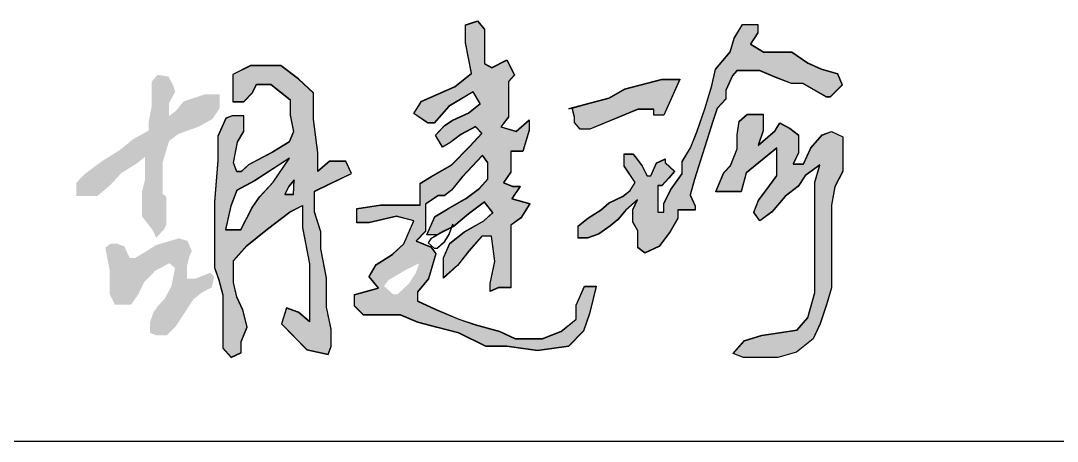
# Model space of a CAD drawing. Extents: x -46552 to 500351, y 55470 to 139570.
# Drawn here: x 400656 to 401658, y 81110 to 81517 of the extents above; entities that cross this region are included whole.
import ezdxf

# ---------------------------------------------------------------- set-up
doc = ezdxf.new("R2010")
doc.units = 0
doc.header["$LTSCALE"] = 1000
doc.header["$MEASUREMENT"] = 0
doc.layers.add('TK', color=126, linetype='Continuous')

# ---------------------------------------------------------------- blocks, each defined once
blk = doc.blocks.new('jztq')
h = blk.add_hatch(color=1)
h.paths.add_polyline_path([(263013, 258073.9), (263028.5, 258087.6), (263059.4, 258087.6), (263059.4, 258055.8), (263049.9, 258027.5), (263082.6, 258055.8), (263092, 258070.4), (263110.9, 258060.1), (263128.1, 258047.3), (263128.1, 258012.9), (263117.8, 257991.5), (263137.5, 257991.5), (263152.1, 258022.4), (263173.6, 258047.3), (263191.6, 258054.1), (263213.9, 258043.8), (263213.9, 258007.8), (263213.9, 257976.9), (263198.5, 257947.7), (263191.6, 257911.7), (263191.6, 257879.1), (263191.6, 257839.6), (263191.6, 257803.6), (263191.6, 257751.9), (263182.2, 257719.3), (263170.1, 257682.4), (263156.4, 257653.2), (263123.8, 257627.5), (263087.7, 257617.2), (263054.2, 257617.2), (263021.6, 257617.2), (263001.8, 257624.9), (263023.3, 257649.8), (263056.8, 257660.1), (263125.5, 257670.4), (263146.1, 257694.4), (263159.8, 257742.4), (263159.8, 257781), (263159.8, 257816.2), (263159.8, 257848), (263159.8, 257886.6), (263159.8, 257956.1), (263169.3, 257989.5), (263140.9, 257968.9), (263127.2, 257948.3), (263102.3, 257928.6), (263076.5, 257898.6), (263053.4, 257881.4), (263041.3, 257897.7), (263050.8, 257920.9), (263064.5, 257939.8), (263086, 257968.9), (263086, 257988.7), (263086, 258022.1), (263026.7, 257974.1), (263017.3, 257938), (262968.4, 257938), (262983.8, 257974.3), (262996.7, 257988), (263009.6, 258020.6), (263009.6, 258047.2)])
h.paths.add_polyline_path([(262812, 258005.3), (262825.8, 257987.3), (262835.2, 257968.4), (262842.1, 257968.4), (262853.2, 257993.3), (262870.4, 258001), (262870.4, 257994.2), (262888.4, 257977), (262877.3, 257964.2), (262863.5, 257949.6), (262855.8, 257949.6), (262855.8, 257925.6), (262855.8, 257911), (262855.8, 257898.1), (262867.8, 257898.1), (262867.8, 257914.4), (262880.7, 257941), (262903, 257972.7), (262903, 257995.9), (262919.4, 258022.5), (262931.4, 258053.4), (262946.8, 258098), (262960.6, 258142.6), (262967.4, 258174.3), (262995.8, 258207.8), (263003.5, 258234.4), (263019.8, 258261), (263049, 258261), (263049, 258245.6), (263035.3, 258223.2), (263060.6, 258207.7), (263083.4, 258207.7), (263115.1, 258207.7), (263146, 258186.4), (263171.8, 258175.2), (263203.6, 258165.8), (263212.2, 258144.3), (263189, 258121.2), (263182.1, 258121.2), (263136.6, 258146.9), (263114.3, 258146.9), (263083.4, 258158.9), (263053.3, 258171.8), (263025, 258171.8), (263008.7, 258171.8), (263000.1, 258162.3), (262987.2, 258134), (262987.2, 258116.9), (262970.9, 258098.8), (262962.3, 258074), (262927.1, 257961.6), (262918.5, 257931.6), (262927.9, 257910.1), (262927.9, 257902.4), (262904.8, 257902.4), (262894.5, 257902.4), (262894.5, 257886.1), (262879.9, 257860.4), (262858.4, 257832), (262830.9, 257819.2), (262817.2, 257829.5), (262817.2, 257862.1), (262807.7, 257879.2), (262807.7, 257903.2), (262816.3, 257922.1), (262794, 257902.4), (262778.5, 257883.5), (262763.9, 257871.5), (262741.6, 257856.1), (262720.1, 257848.3), (262702.1, 257848.3), (262702.1, 257861.2), (262702.1, 257871.5), (262721, 257886.9), (262745.9, 257902.4), (262761.4, 257916.1), (262788, 257929), (262802.6, 257940.1), (262812, 257955.6), (262790.6, 257987.3), (262790.6, 258010.5), (262807.7, 258010.5)])
h.paths.add_polyline_path([(262370.8, 257788.1), (262334.1, 257766.3), (262326.3, 257755), (262343.8, 257739.3), (262352.5, 257739.3), (262374.3, 257759.3), (262387.4, 257779.4), (262397.9, 257809), (262394.5, 257799.5)], flags=16)
h.paths.add_polyline_path([(262398.7, 258112.6), (262463.3, 258140.6), (262495.6, 258166.7), (262484.2, 258226), (262484.2, 258260), (262507, 258268.1), (262520.9, 258251.5), (262520.9, 258210.5), (262520.9, 258185.2), (262534.9, 258177.4), (262563.7, 258192.2), (262578.6, 258163.4), (262567.2, 258150.3), (262567.2, 258105), (262567.2, 258082.3), (262552.4, 258063.1), (262582.1, 258054.4), (262607.4, 258076.2), (262607.4, 258056.2), (262595.1, 258016), (262571.6, 258016), (262571.6, 257998.6), (262571.6, 257975.9), (262557.6, 257955), (262575.1, 257948), (262589.9, 257948), (262573.3, 257924.5), (262608.2, 257914.9), (262590.8, 257887), (262571.6, 257873), (262571.6, 257850), (262571.6, 257786.4), (262571.6, 257752.3), (262548, 257752.3), (262531.4, 257745.4), (262531.4, 257760.2), (262541, 257802.9), (262534, 257851.8), (262515.7, 257851.8), (262490.4, 257823), (262468.6, 257795.1), (262441.5, 257770.7), (262441.5, 257809.9), (262453.7, 257837.8), (262481.7, 257859.6), (262519.2, 257881.4), (262536.7, 257897.1), (262520.9, 257918), (262489.5, 257894.5), (262461.6, 257870.9), (262429.3, 257854.4), (262409.2, 257854.4), (262424.9, 257889.3), (262450.2, 257905), (262485.2, 257925), (262511.3, 257944.2), (262527.1, 257962.5), (262527.1, 257993.9), (262516.6, 258007.9), (262477.3, 257966), (262457.2, 257940.7), (262443.3, 257930.3), (262431, 257930.3), (262406.6, 257913.7), (262406.6, 257891.9), (262406.6, 257861.4), (262388.3, 257842.2), (262417.1, 257830.8), (262426.7, 257817.8), (262412.7, 257769.8), (262390.9, 257743.6), (262390.9, 257726.2), (262425.8, 257710.5), (262471.2, 257691.3), (262502.6, 257680.8), (262549.8, 257667.7), (262580.3, 257653.8), (262632.7, 257653.8), (262669.3, 257667.7), (262698.1, 257691.3), (262698.1, 257718.3), (262713.9, 257755), (262736.6, 257755), (262723.5, 257701.8), (262712.1, 257668.6), (262683.3, 257639), (262623.1, 257630.2), (262563.7, 257639), (262523.6, 257639), (262471.2, 257664.3), (262428.4, 257675.6), (262391.8, 257685.2), (262358.6, 257699.1), (262333.3, 257699.1), (262307.1, 257699.1), (262287, 257699.1), (262269.6, 257716.6), (262269.6, 257738.4), (262315.8, 257751.5), (262297.5, 257773.3), (262311.5, 257796.8), (262342.9, 257816.9), (262364.7, 257836.9), (262383.9, 257881.4), (262350.7, 257890.1), (262297.5, 257877.9), (262273.9, 257877.9), (262273.9, 257905), (262319.3, 257911.9), (262370.8, 257911.9), (262396.1, 257911.9), (262396.1, 257953.8), (262417.9, 257966.9), (262457.2, 257989.6), (262492.1, 258025.3), (262515.7, 258050.6), (262503.5, 258063.7), (262475.6, 258048.9), (262453.7, 258032.3), (262439.8, 258024.4), (262425.8, 258047.1), (262444.1, 258066.3), (262459, 258075.9), (262489.5, 258089.9), (262512.2, 258108.2), (262499.1, 258130.8), (262452, 258102.9), (262423.2, 258070.7), (262411, 258070.7), (262383.9, 258089)])
h = blk.add_hatch(color=1)
h.paths.add_polyline_path([(263013, 258073.3), (263028.5, 258087), (263059.4, 258087), (263059.4, 258055.3), (263049.9, 258027), (263082.6, 258055.3), (263092, 258069.9), (263110.9, 258059.6), (263128.1, 258046.7), (263128.1, 258012.4), (263117.8, 257991), (263137.5, 257991), (263152.1, 258021.8), (263173.6, 258046.7), (263191.6, 258053.6), (263213.9, 258043.3), (263213.9, 258007.3), (263213.9, 257976.4), (263198.5, 257947.2), (263191.6, 257911.2), (263191.6, 257878.6), (263191.6, 257839.1), (263191.6, 257803.1), (263191.6, 257751.3), (263182.2, 257718.7), (263170.1, 257681.8), (263156.4, 257652.7), (263123.8, 257626.9), (263087.7, 257616.6), (263054.2, 257616.6), (263021.6, 257616.6), (263001.8, 257624.4), (263023.3, 257649.2), (263056.8, 257659.5), (263125.5, 257669.8), (263146.1, 257693.9), (263159.8, 257741.9), (263159.8, 257780.5), (263159.8, 257815.7), (263159.8, 257847.4), (263159.8, 257886), (263159.8, 257955.5), (263169.3, 257989), (263140.9, 257968.4), (263127.2, 257947.8), (263102.3, 257928.1), (263076.5, 257898), (263053.4, 257880.9), (263041.3, 257897.2), (263050.8, 257920.3), (263064.5, 257939.2), (263086, 257968.4), (263086, 257988.1), (263086, 258021.6), (263026.7, 257973.5), (263017.3, 257937.5), (262968.4, 257937.5), (262983.8, 257973.7), (262996.7, 257987.5), (263009.6, 258020.1), (263009.6, 258046.7)])
h.paths.add_polyline_path([(262812, 258004.8), (262825.8, 257986.8), (262835.2, 257967.9), (262842.1, 257967.9), (262853.2, 257992.8), (262870.4, 258000.5), (262870.4, 257993.6), (262888.4, 257976.5), (262877.3, 257963.6), (262863.5, 257949), (262855.8, 257949), (262855.8, 257925), (262855.8, 257910.4), (262855.8, 257897.6), (262867.8, 257897.6), (262867.8, 257913.9), (262880.7, 257940.5), (262903, 257972.2), (262903, 257995.4), (262919.4, 258022), (262931.4, 258052.8), (262946.8, 258097.5), (262960.6, 258142.1), (262967.4, 258173.8), (262995.8, 258207.3), (263003.5, 258233.9), (263019.8, 258260.5), (263049, 258260.5), (263049, 258245), (263035.3, 258222.7), (263060.6, 258207.1), (263083.4, 258207.1), (263115.1, 258207.1), (263146, 258185.8), (263171.8, 258174.7), (263203.6, 258165.2), (263212.2, 258143.8), (263189, 258120.6), (263182.1, 258120.6), (263136.6, 258146.4), (263114.3, 258146.4), (263083.4, 258158.4), (263053.3, 258171.2), (263025, 258171.2), (263008.7, 258171.2), (263000.1, 258161.8), (262987.2, 258133.5), (262987.2, 258116.3), (262970.9, 258098.3), (262962.3, 258073.4), (262927.1, 257961), (262918.5, 257931), (262927.9, 257909.6), (262927.9, 257901.8), (262904.8, 257901.8), (262894.5, 257901.8), (262894.5, 257885.5), (262879.9, 257859.8), (262858.4, 257831.5), (262830.9, 257818.6), (262817.2, 257828.9), (262817.2, 257861.5), (262807.7, 257878.7), (262807.7, 257902.7), (262816.3, 257921.6), (262794, 257901.8), (262778.5, 257883), (262763.9, 257871), (262741.6, 257855.5), (262720.1, 257847.8), (262702.1, 257847.8), (262702.1, 257860.7), (262702.1, 257871), (262721, 257886.4), (262745.9, 257901.8), (262761.4, 257915.6), (262788, 257928.4), (262802.6, 257939.6), (262812, 257955), (262790.6, 257986.8), (262790.6, 258009.9), (262807.7, 258009.9)])
h.paths.add_polyline_path([(262370.8, 257787.6), (262334.1, 257765.8), (262326.3, 257754.4), (262343.8, 257738.7), (262352.5, 257738.7), (262374.3, 257758.8), (262387.4, 257778.8), (262397.9, 257808.5), (262394.5, 257799)], flags=16)
h.paths.add_polyline_path([(262398.7, 258112.1), (262463.3, 258140), (262495.6, 258166.2), (262484.2, 258225.5), (262484.2, 258259.5), (262507, 258267.5), (262520.9, 258251), (262520.9, 258210), (262520.9, 258184.7), (262534.9, 258176.8), (262563.7, 258191.7), (262578.6, 258162.9), (262567.2, 258149.8), (262567.2, 258104.5), (262567.2, 258081.8), (262552.4, 258062.6), (262582.1, 258053.9), (262607.4, 258075.7), (262607.4, 258055.6), (262595.1, 258015.5), (262571.6, 258015.5), (262571.6, 257998.1), (262571.6, 257975.4), (262557.6, 257954.4), (262575.1, 257947.5), (262589.9, 257947.5), (262573.3, 257923.9), (262608.2, 257914.3), (262590.8, 257886.4), (262571.6, 257872.5), (262571.6, 257849.5), (262571.6, 257785.8), (262571.6, 257751.8), (262548, 257751.8), (262531.4, 257744.8), (262531.4, 257759.7), (262541, 257802.4), (262534, 257851.2), (262515.7, 257851.2), (262490.4, 257822.4), (262468.6, 257794.5), (262441.5, 257770.1), (262441.5, 257809.4), (262453.7, 257837.3), (262481.7, 257859.1), (262519.2, 257880.9), (262536.7, 257896.6), (262520.9, 257917.5), (262489.5, 257894), (262461.6, 257870.4), (262429.3, 257853.8), (262409.2, 257853.8), (262424.9, 257888.7), (262450.2, 257904.4), (262485.2, 257924.5), (262511.3, 257943.7), (262527.1, 257962), (262527.1, 257993.4), (262516.6, 258007.3), (262477.3, 257965.5), (262457.2, 257940.2), (262443.3, 257929.7), (262431, 257929.7), (262406.6, 257913.1), (262406.6, 257891.3), (262406.6, 257860.8), (262388.3, 257841.6), (262417.1, 257830.3), (262426.7, 257817.2), (262412.7, 257769.2), (262390.9, 257743.1), (262390.9, 257725.6), (262425.8, 257709.9), (262471.2, 257690.8), (262502.6, 257680.3), (262549.8, 257667.2), (262580.3, 257653.3), (262632.7, 257653.3), (262669.3, 257667.2), (262698.1, 257690.8), (262698.1, 257717.8), (262713.9, 257754.4), (262736.6, 257754.4), (262723.5, 257701.2), (262712.1, 257668.1), (262683.3, 257638.4), (262623.1, 257629.7), (262563.7, 257638.4), (262523.6, 257638.4), (262471.2, 257663.7), (262428.4, 257675.1), (262391.8, 257684.6), (262358.6, 257698.6), (262333.3, 257698.6), (262307.1, 257698.6), (262287, 257698.6), (262269.6, 257716), (262269.6, 257737.8), (262315.8, 257750.9), (262297.5, 257772.7), (262311.5, 257796.3), (262342.9, 257816.3), (262364.7, 257836.4), (262383.9, 257880.9), (262350.7, 257889.6), (262297.5, 257877.4), (262273.9, 257877.4), (262273.9, 257904.4), (262319.3, 257911.4), (262370.8, 257911.4), (262396.1, 257911.4), (262396.1, 257953.3), (262417.9, 257966.3), (262457.2, 257989), (262492.1, 258024.8), (262515.7, 258050.1), (262503.5, 258063.1), (262475.6, 258048.3), (262453.7, 258031.8), (262439.8, 258023.9), (262425.8, 258046.6), (262444.1, 258065.8), (262459, 258075.4), (262489.5, 258089.3), (262512.2, 258107.6), (262499.1, 258130.3), (262452, 258102.4), (262423.2, 258070.1), (262411, 258070.1), (262383.9, 258088.4)])
h = blk.add_hatch(color=1)
h.paths.add_polyline_path([(262152.9, 257960.6), (262142.6, 257948.4), (262134.7, 257932.6), (262151.4, 257932.6)], flags=16)
h.paths.add_polyline_path([(262143.5, 258002.6), (262076.4, 257959.2), (262041.8, 257940.5), (262030, 257909.9), (262020.1, 257864.5), (262049.7, 257864.5), (262071.4, 257906.9), (262085.3, 257927.6), (262111.9, 257956.2)], flags=16)
h.paths.add_polyline_path([(262020.4, 258079.9), (262004.8, 258044.6), (262004.8, 257998.4), (261998.5, 257917.7), (261998.5, 257840.1), (261998.5, 257791.2), (262007.1, 257766.9), (262015, 257738), (262015, 257683.9), (262015, 257635.3), (262030.6, 257617.3), (262050.3, 257626.7), (262050.3, 257647.9), (262062, 257676.1), (262053.4, 257709), (262041.6, 257734), (262035.4, 257762.2), (262035.4, 257804.6), (262061.2, 257833.5), (262101.2, 257865.7), (262144.4, 257898.6), (262168.7, 257911.1), (262168.7, 257868), (262182, 257798.3), (262182, 257730.1), (262182, 257686.2), (262160.8, 257704.3), (262138.1, 257712.9), (262127.9, 257682.3), (262177.3, 257632.2), (262218.1, 257623.6), (262224.3, 257638.5), (262224.3, 257671.4), (262214.9, 257714.5), (262214.9, 257770.9), (262204, 257827.3), (262204, 257860.2), (262192.2, 257898.6), (262192.2, 257938.5), (262221.2, 257952.6), (262263.6, 257973), (262252.6, 257996.5), (262221.2, 257996.5), (262198.5, 257976.9), (262198.5, 258013.2), (262189.9, 258077.5), (262189.9, 258128.4), (262160.9, 258155.8), (262127.1, 258181.7), (262068.3, 258181.7), (262033.8, 258164.4), (262033.8, 258111.9), (262055, 258111.9), (262072.2, 258129.2), (262080.1, 258145.6), (262107.5, 258145.6), (262145.2, 258115.8), (262145.2, 258086.1), (262151.4, 258053.9), (262142.8, 258033.6), (262111.5, 258014.8), (262064.4, 257989.7), (262050.3, 257976.4), (262041.7, 257976.4), (262035.4, 257993.6), (262043.2, 258033.6), (262055, 258054.7), (262055, 258084.5), (262033, 258084.5)])
h.paths.add_polyline_path([(261787.6, 257829.7), (261795.9, 257785.3), (261795.9, 257740.4), (261805.9, 257719.4), (261837, 257719.4), (261851.4, 257739.9), (261862.5, 257763.2), (261884.1, 257785.3), (261911.3, 257799.7), (261922.4, 257790.3), (261915.2, 257754.8), (261902.4, 257730.5), (261889.7, 257717.2), (261880.2, 257703.9), (261874.1, 257685), (261874.1, 257671.2), (261874.1, 257664.5), (261887.4, 257660.1), (261906.3, 257660.1), (261923.5, 257677.3), (261957.3, 257729.3), (261972.9, 257742.1), (261993.4, 257753.2), (261997.8, 257773.1), (261990.6, 257780.9), (261961.8, 257769.3), (261945.7, 257769.3), (261945.7, 257776.5), (261945.7, 257795.3), (261950.1, 257813), (261954.6, 257823), (261946.2, 257842.4), (261929.6, 257847.4), (261885.2, 257834.1), (261866.9, 257822.5), (261844.7, 257809.2), (261834.7, 257809.2), (261824.2, 257831.9), (261809.8, 257836.9), (261797.6, 257836.9)])
h.paths.add_polyline_path([(261888.1, 258163.4), (261876.8, 258149.6), (261876.8, 258123.9), (261876.8, 258101.3), (261871.1, 258071.2), (261871.1, 258055.5), (261842.2, 258039.8), (261814.6, 258017.3), (261782, 257997.2), (261748.1, 257972.1), (261731.1, 257954.5), (261731.1, 257929.5), (261746.8, 257929.5), (261771.9, 257929.5), (261797.7, 257951.4), (261818.4, 257974), (261848.5, 257992.8), (261864.2, 258005.3), (261864.2, 257960.8), (261858.6, 257938.2), (261858.6, 257889.9), (261878.7, 257864.2), (261886.2, 257849.2), (261900.6, 257864.9), (261905.6, 257874.9), (261905.6, 257886.8), (261905.6, 257908.1), (261905.6, 257928.2), (261898.1, 257933.2), (261898.1, 257971.5), (261898.1, 257994.1), (261910.7, 258036.1), (261928.9, 258049.9), (261967.8, 258063.7), (261994.8, 258078.7), (262008.6, 258099.4), (262008.6, 258125.8), (261979.7, 258125.8), (261938.9, 258112), (261923.2, 258093.1), (261910.7, 258083.7), (261910.7, 258109.4), (261922.6, 258131.4), (261917.6, 258145.2), (261909.4, 258160.2)])
h = blk.add_hatch(color=1)
h.paths.add_polyline_path([(262152.9, 257960), (262142.6, 257947.8), (262134.7, 257932), (262151.4, 257932)], flags=16)
h.paths.add_polyline_path([(262143.5, 258002.1), (262076.4, 257958.7), (262041.8, 257939.9), (262030, 257909.3), (262020.1, 257863.9), (262049.7, 257863.9), (262071.4, 257906.4), (262085.3, 257927.1), (262111.9, 257955.7)], flags=16)
h.paths.add_polyline_path([(262020.4, 258079.3), (262004.8, 258044.1), (262004.8, 257997.9), (261998.5, 257917.2), (261998.5, 257839.6), (261998.5, 257790.7), (262007.1, 257766.4), (262015, 257737.4), (262015, 257683.4), (262015, 257634.8), (262030.6, 257616.8), (262050.3, 257626.2), (262050.3, 257647.3), (262062, 257675.5), (262053.4, 257708.4), (262041.6, 257733.5), (262035.4, 257761.7), (262035.4, 257804), (262061.2, 257833), (262101.2, 257865.1), (262144.4, 257898), (262168.7, 257910.6), (262168.7, 257867.5), (262182, 257797.7), (262182, 257729.6), (262182, 257685.7), (262160.8, 257703.7), (262138.1, 257712.3), (262127.9, 257681.8), (262177.3, 257631.6), (262218.1, 257623), (262224.3, 257637.9), (262224.3, 257670.8), (262214.9, 257713.9), (262214.9, 257770.3), (262204, 257826.7), (262204, 257859.6), (262192.2, 257898), (262192.2, 257938), (262221.2, 257952.1), (262263.6, 257972.5), (262252.6, 257996), (262221.2, 257996), (262198.5, 257976.4), (262198.5, 258012.7), (262189.9, 258076.9), (262189.9, 258127.8), (262160.9, 258155.3), (262127.1, 258181.1), (262068.3, 258181.1), (262033.8, 258163.9), (262033.8, 258111.4), (262055, 258111.4), (262072.2, 258128.6), (262080.1, 258145.1), (262107.5, 258145.1), (262145.2, 258115.3), (262145.2, 258085.5), (262151.4, 258053.4), (262142.8, 258033), (262111.5, 258014.2), (262064.4, 257989.2), (262050.3, 257975.8), (262041.7, 257975.8), (262035.4, 257993.1), (262043.2, 258033), (262055, 258054.2), (262055, 258084), (262033, 258084)])
h.paths.add_polyline_path([(261787.6, 257829.1), (261795.9, 257784.8), (261795.9, 257739.9), (261805.9, 257718.8), (261837, 257718.8), (261851.4, 257739.3), (261862.5, 257762.6), (261884.1, 257784.8), (261911.3, 257799.2), (261922.4, 257789.8), (261915.2, 257754.3), (261902.4, 257729.9), (261889.7, 257716.6), (261880.2, 257703.3), (261874.1, 257684.5), (261874.1, 257670.6), (261874.1, 257664), (261887.4, 257659.5), (261906.3, 257659.5), (261923.5, 257676.7), (261957.3, 257728.8), (261972.9, 257741.6), (261993.4, 257752.6), (261997.8, 257772.6), (261990.6, 257780.4), (261961.8, 257768.7), (261945.7, 257768.7), (261945.7, 257775.9), (261945.7, 257794.8), (261950.1, 257812.5), (261954.6, 257822.5), (261946.2, 257841.9), (261929.6, 257846.9), (261885.2, 257833.6), (261866.9, 257821.9), (261844.7, 257808.6), (261834.7, 257808.6), (261824.2, 257831.3), (261809.8, 257836.3), (261797.6, 257836.3)])
h.paths.add_polyline_path([(261888.1, 258162.8), (261876.8, 258149), (261876.8, 258123.3), (261876.8, 258100.8), (261871.1, 258070.7), (261871.1, 258055), (261842.2, 258039.3), (261814.6, 258016.7), (261782, 257996.7), (261748.1, 257971.6), (261731.1, 257954), (261731.1, 257928.9), (261746.8, 257928.9), (261771.9, 257928.9), (261797.7, 257950.9), (261818.4, 257973.4), (261848.5, 257992.3), (261864.2, 258004.8), (261864.2, 257960.3), (261858.6, 257937.7), (261858.6, 257889.4), (261878.7, 257863.7), (261886.2, 257848.6), (261900.6, 257864.3), (261905.6, 257874.4), (261905.6, 257886.3), (261905.6, 257907.6), (261905.6, 257927.7), (261898.1, 257932.7), (261898.1, 257970.9), (261898.1, 257993.5), (261910.7, 258035.5), (261928.9, 258049.3), (261967.8, 258063.1), (261994.8, 258078.2), (262008.6, 258098.9), (262008.6, 258125.2), (261979.7, 258125.2), (261938.9, 258111.4), (261923.2, 258092.6), (261910.7, 258083.2), (261910.7, 258108.9), (261922.6, 258130.9), (261917.6, 258144.7), (261909.4, 258159.7)])
for points in [[(262898.5, 258154.8), (262863.9, 258154.8), (262792.3, 258136.4), (262761.5, 258119.1), (262690.1, 258099.8), (262694.8, 258082.1), (262694.8, 258071), (262706, 258058.7), (262724.5, 258058.7), (262817, 258096.9), (262847.9, 258096.9), (262847.9, 258085.8), (262867.6, 258085.8)], [(262898.5, 258154.3), (262863.9, 258154.3), (262792.3, 258135.8), (262761.5, 258118.6), (262690.1, 258099.3), (262694.8, 258081.6), (262694.8, 258070.5), (262706, 258058.1), (262724.5, 258058.1), (262817, 258096.4), (262847.9, 258096.4), (262847.9, 258085.3), (262867.6, 258085.3)]]:
    blk.add_hatch(color=1).paths.add_polyline_path(points)
at = {"color": 1}
for points in [[(262398.7, 258112.6), (262463.3, 258140.6), (262495.6, 258166.7), (262484.2, 258226), (262484.2, 258260), (262507, 258268.1), (262520.9, 258251.5), (262520.9, 258210.5), (262520.9, 258185.2), (262534.9, 258177.4), (262563.7, 258192.2), (262578.6, 258163.4), (262567.2, 258150.3), (262567.2, 258105), (262567.2, 258082.3), (262552.4, 258063.1), (262582.1, 258054.4), (262607.4, 258076.2), (262607.4, 258056.2), (262595.1, 258016), (262571.6, 258016), (262571.6, 257998.6), (262571.6, 257975.9), (262557.6, 257955), (262575.1, 257948), (262589.9, 257948), (262573.3, 257924.5), (262608.2, 257914.9), (262590.8, 257887), (262571.6, 257873), (262571.6, 257850), (262571.6, 257786.4), (262571.6, 257752.3), (262548, 257752.3), (262531.4, 257745.4), (262531.4, 257760.2), (262541, 257802.9), (262534, 257851.8), (262515.7, 257851.8), (262490.4, 257823), (262468.6, 257795.1), (262441.5, 257770.7), (262441.5, 257809.9), (262453.7, 257837.8), (262481.7, 257859.6), (262519.2, 257881.4), (262536.7, 257897.1), (262520.9, 257918), (262489.5, 257894.5), (262461.6, 257870.9), (262429.3, 257854.4), (262409.2, 257854.4), (262424.9, 257889.3), (262450.2, 257905), (262485.2, 257925), (262511.3, 257944.2), (262527.1, 257962.5), (262527.1, 257993.9), (262516.6, 258007.9), (262477.3, 257966), (262457.2, 257940.7), (262443.3, 257930.3), (262431, 257930.3), (262406.6, 257913.7), (262406.6, 257891.9), (262406.6, 257861.4), (262388.3, 257842.2), (262417.1, 257830.8), (262426.7, 257817.8), (262412.7, 257769.8), (262390.9, 257743.6), (262390.9, 257726.2), (262425.8, 257710.5), (262471.2, 257691.3), (262502.6, 257680.8), (262549.8, 257667.7), (262580.3, 257653.8), (262632.7, 257653.8), (262669.3, 257667.7), (262698.1, 257691.3), (262698.1, 257718.3), (262713.9, 257755), (262736.6, 257755), (262723.5, 257701.8), (262712.1, 257668.6), (262683.3, 257639), (262623.1, 257630.2), (262563.7, 257639), (262523.6, 257639), (262471.2, 257664.3), (262428.4, 257675.6), (262391.8, 257685.2), (262358.6, 257699.1), (262333.3, 257699.1), (262307.1, 257699.1), (262287, 257699.1), (262269.6, 257716.6), (262269.6, 257738.4), (262315.8, 257751.5), (262297.5, 257773.3), (262311.5, 257796.8), (262342.9, 257816.9), (262364.7, 257836.9), (262383.9, 257881.4), (262350.7, 257890.1), (262297.5, 257877.9), (262273.9, 257877.9), (262273.9, 257905), (262319.3, 257911.9), (262370.8, 257911.9), (262396.1, 257911.9), (262396.1, 257953.8), (262417.9, 257966.9), (262457.2, 257989.6), (262492.1, 258025.3), (262515.7, 258050.6), (262503.5, 258063.7), (262475.6, 258048.9), (262453.7, 258032.3), (262439.8, 258024.4), (262425.8, 258047.1), (262444.1, 258066.3), (262459, 258075.9), (262489.5, 258089.9), (262512.2, 258108.2), (262499.1, 258130.8), (262452, 258102.9), (262423.2, 258070.7), (262411, 258070.7), (262383.9, 258089), (262398.7, 258112.6)], [(262398.7, 258112.1), (262463.3, 258140), (262495.6, 258166.2), (262484.2, 258225.5), (262484.2, 258259.5), (262507, 258267.5), (262520.9, 258251), (262520.9, 258210), (262520.9, 258184.7), (262534.9, 258176.8), (262563.7, 258191.7), (262578.6, 258162.9), (262567.2, 258149.8), (262567.2, 258104.5), (262567.2, 258081.8), (262552.4, 258062.6), (262582.1, 258053.9), (262607.4, 258075.7), (262607.4, 258055.6), (262595.1, 258015.5), (262571.6, 258015.5), (262571.6, 257998.1), (262571.6, 257975.4), (262557.6, 257954.4), (262575.1, 257947.5), (262589.9, 257947.5), (262573.3, 257923.9), (262608.2, 257914.3), (262590.8, 257886.4), (262571.6, 257872.5), (262571.6, 257849.5), (262571.6, 257785.8), (262571.6, 257751.8), (262548, 257751.8), (262531.4, 257744.8), (262531.4, 257759.7), (262541, 257802.4), (262534, 257851.2), (262515.7, 257851.2), (262490.4, 257822.4), (262468.6, 257794.5), (262441.5, 257770.1), (262441.5, 257809.4), (262453.7, 257837.3), (262481.7, 257859.1), (262519.2, 257880.9), (262536.7, 257896.6), (262520.9, 257917.5), (262489.5, 257894), (262461.6, 257870.4), (262429.3, 257853.8), (262409.2, 257853.8), (262424.9, 257888.7), (262450.2, 257904.4), (262485.2, 257924.5), (262511.3, 257943.7), (262527.1, 257962), (262527.1, 257993.4), (262516.6, 258007.3), (262477.3, 257965.5), (262457.2, 257940.2), (262443.3, 257929.7), (262431, 257929.7), (262406.6, 257913.1), (262406.6, 257891.3), (262406.6, 257860.8), (262388.3, 257841.6), (262417.1, 257830.3), (262426.7, 257817.2), (262412.7, 257769.2), (262390.9, 257743.1), (262390.9, 257725.6), (262425.8, 257709.9), (262471.2, 257690.8), (262502.6, 257680.3), (262549.8, 257667.2), (262580.3, 257653.3), (262632.7, 257653.3), (262669.3, 257667.2), (262698.1, 257690.8), (262698.1, 257717.8), (262713.9, 257754.4), (262736.6, 257754.4), (262723.5, 257701.2), (262712.1, 257668.1), (262683.3, 257638.4), (262623.1, 257629.7), (262563.7, 257638.4), (262523.6, 257638.4), (262471.2, 257663.7), (262428.4, 257675.1), (262391.8, 257684.6), (262358.6, 257698.6), (262333.3, 257698.6), (262307.1, 257698.6), (262287, 257698.6), (262269.6, 257716), (262269.6, 257737.8), (262315.8, 257750.9), (262297.5, 257772.7), (262311.5, 257796.3), (262342.9, 257816.3), (262364.7, 257836.4), (262383.9, 257880.9), (262350.7, 257889.6), (262297.5, 257877.4), (262273.9, 257877.4), (262273.9, 257904.4), (262319.3, 257911.4), (262370.8, 257911.4), (262396.1, 257911.4), (262396.1, 257953.3), (262417.9, 257966.3), (262457.2, 257989), (262492.1, 258024.8), (262515.7, 258050.1), (262503.5, 258063.1), (262475.6, 258048.3), (262453.7, 258031.8), (262439.8, 258023.9), (262425.8, 258046.6), (262444.1, 258065.8), (262459, 258075.4), (262489.5, 258089.3), (262512.2, 258107.6), (262499.1, 258130.3), (262452, 258102.4), (262423.2, 258070.1), (262411, 258070.1), (262383.9, 258088.4), (262398.7, 258112.1)], [(262812, 258005.3), (262825.8, 257987.3), (262835.2, 257968.4), (262842.1, 257968.4), (262853.2, 257993.3), (262853.2, 257993.3), (262870.4, 258001), (262870.4, 257994.2), (262888.4, 257977), (262877.3, 257964.2), (262863.5, 257949.6), (262855.8, 257949.6), (262855.8, 257925.6), (262855.8, 257911), (262855.8, 257898.1), (262867.8, 257898.1), (262867.8, 257914.4), (262880.7, 257941), (262903, 257972.7), (262903, 257995.9), (262919.4, 258022.5), (262931.4, 258053.4), (262946.8, 258098), (262960.6, 258142.6), (262967.4, 258174.3), (262995.8, 258207.8), (263003.5, 258234.4), (263019.8, 258261), (263049, 258261), (263049, 258245.6), (263035.3, 258223.2), (263060.6, 258207.7), (263083.4, 258207.7), (263115.1, 258207.7), (263146, 258186.4), (263171.8, 258175.2), (263203.6, 258165.8), (263212.2, 258144.3), (263189, 258121.2), (263182.1, 258121.2), (263136.6, 258146.9), (263114.3, 258146.9), (263083.4, 258158.9), (263053.3, 258171.8), (263025, 258171.8), (263008.7, 258171.8), (263000.1, 258162.3), (262987.2, 258134), (262987.2, 258116.9), (262970.9, 258098.8), (262962.3, 258074), (262927.1, 257961.6), (262918.5, 257931.6), (262927.9, 257910.1), (262927.9, 257902.4), (262904.8, 257902.4), (262894.5, 257902.4), (262894.5, 257886.1), (262879.9, 257860.4), (262858.4, 257832), (262830.9, 257819.2), (262817.2, 257829.5), (262817.2, 257862.1), (262807.7, 257879.2), (262807.7, 257903.2), (262816.3, 257922.1), (262794, 257902.4), (262778.5, 257883.5), (262763.9, 257871.5), (262741.6, 257856.1), (262720.1, 257848.3), (262702.1, 257848.3), (262702.1, 257861.2), (262702.1, 257871.5), (262721, 257886.9), (262745.9, 257902.4), (262761.4, 257916.1), (262788, 257929), (262802.6, 257940.1), (262812, 257955.6), (262790.6, 257987.3), (262790.6, 258010.5), (262807.7, 258010.5), (262812, 258005.3)], [(262812, 258004.8), (262825.8, 257986.8), (262835.2, 257967.9), (262842.1, 257967.9), (262853.2, 257992.8), (262853.2, 257992.8), (262870.4, 258000.5), (262870.4, 257993.6), (262888.4, 257976.5), (262877.3, 257963.6), (262863.5, 257949), (262855.8, 257949), (262855.8, 257925), (262855.8, 257910.4), (262855.8, 257897.6), (262867.8, 257897.6), (262867.8, 257913.9), (262880.7, 257940.5), (262903, 257972.2), (262903, 257995.4), (262919.4, 258022), (262931.4, 258052.8), (262946.8, 258097.5), (262960.6, 258142.1), (262967.4, 258173.8), (262995.8, 258207.3), (263003.5, 258233.9), (263019.8, 258260.5), (263049, 258260.5), (263049, 258245), (263035.3, 258222.7), (263060.6, 258207.1), (263083.4, 258207.1), (263115.1, 258207.1), (263146, 258185.8), (263171.8, 258174.7), (263203.6, 258165.2), (263212.2, 258143.8), (263189, 258120.6), (263182.1, 258120.6), (263136.6, 258146.4), (263114.3, 258146.4), (263083.4, 258158.4), (263053.3, 258171.2), (263025, 258171.2), (263008.7, 258171.2), (263000.1, 258161.8), (262987.2, 258133.5), (262987.2, 258116.3), (262970.9, 258098.3), (262962.3, 258073.4), (262927.1, 257961), (262918.5, 257931), (262927.9, 257909.6), (262927.9, 257901.8), (262904.8, 257901.8), (262894.5, 257901.8), (262894.5, 257885.5), (262879.9, 257859.8), (262858.4, 257831.5), (262830.9, 257818.6), (262817.2, 257828.9), (262817.2, 257861.5), (262807.7, 257878.7), (262807.7, 257902.7), (262816.3, 257921.6), (262794, 257901.8), (262778.5, 257883), (262763.9, 257871), (262741.6, 257855.5), (262720.1, 257847.8), (262702.1, 257847.8), (262702.1, 257860.7), (262702.1, 257871), (262721, 257886.4), (262745.9, 257901.8), (262761.4, 257915.6), (262788, 257928.4), (262802.6, 257939.6), (262812, 257955), (262790.6, 257986.8), (262790.6, 258009.9), (262807.7, 258009.9), (262812, 258004.8)], [(262020.4, 258079.9), (262004.8, 258044.6), (262004.8, 257998.4), (261998.5, 257917.7), (261998.5, 257840.1), (261998.5, 257791.2), (262007.1, 257766.9), (262015, 257738), (262015, 257683.9), (262015, 257635.3), (262030.6, 257617.3), (262050.3, 257626.7), (262050.3, 257647.9), (262062, 257676.1), (262053.4, 257709), (262041.6, 257734), (262035.4, 257762.2), (262035.4, 257804.6), (262061.2, 257833.5), (262101.2, 257865.7), (262144.4, 257898.6), (262168.7, 257911.1), (262168.7, 257868), (262182, 257798.3), (262182, 257730.1), (262182, 257686.2), (262160.8, 257704.3), (262138.1, 257712.9), (262127.9, 257682.3), (262177.3, 257632.2), (262218.1, 257623.6), (262224.3, 257638.5), (262224.3, 257671.4), (262214.9, 257714.5), (262214.9, 257770.9), (262204, 257827.3), (262204, 257860.2), (262192.2, 257898.6), (262192.2, 257938.5), (262221.2, 257952.6), (262263.6, 257973), (262252.6, 257996.5), (262221.2, 257996.5), (262198.5, 257976.9), (262198.5, 258013.2), (262189.9, 258077.5), (262189.9, 258128.4), (262160.9, 258155.8), (262127.1, 258181.7), (262068.3, 258181.7), (262033.8, 258164.4), (262033.8, 258111.9), (262055, 258111.9), (262072.2, 258129.2), (262080.1, 258145.6), (262107.5, 258145.6), (262145.2, 258115.8), (262145.2, 258086.1), (262151.4, 258053.9), (262142.8, 258033.6), (262111.5, 258014.8), (262064.4, 257989.7), (262050.3, 257976.4), (262041.7, 257976.4), (262035.4, 257993.6), (262043.2, 258033.6), (262055, 258054.7), (262055, 258084.5), (262033, 258084.5), (262020.4, 258079.9)], [(262020.4, 258079.3), (262004.8, 258044.1), (262004.8, 257997.9), (261998.5, 257917.2), (261998.5, 257839.6), (261998.5, 257790.7), (262007.1, 257766.4), (262015, 257737.4), (262015, 257683.4), (262015, 257634.8), (262030.6, 257616.8), (262050.3, 257626.2), (262050.3, 257647.3), (262062, 257675.5), (262053.4, 257708.4), (262041.6, 257733.5), (262035.4, 257761.7), (262035.4, 257804), (262061.2, 257833), (262101.2, 257865.1), (262144.4, 257898), (262168.7, 257910.6), (262168.7, 257867.5), (262182, 257797.7), (262182, 257729.6), (262182, 257685.7), (262160.8, 257703.7), (262138.1, 257712.3), (262127.9, 257681.8), (262177.3, 257631.6), (262218.1, 257623), (262224.3, 257637.9), (262224.3, 257670.8), (262214.9, 257713.9), (262214.9, 257770.3), (262204, 257826.7), (262204, 257859.6), (262192.2, 257898), (262192.2, 257938), (262221.2, 257952.1), (262263.6, 257972.5), (262252.6, 257996), (262221.2, 257996), (262198.5, 257976.4), (262198.5, 258012.7), (262189.9, 258076.9), (262189.9, 258127.8), (262160.9, 258155.3), (262127.1, 258181.1), (262068.3, 258181.1), (262033.8, 258163.9), (262033.8, 258111.4), (262055, 258111.4), (262072.2, 258128.6), (262080.1, 258145.1), (262107.5, 258145.1), (262145.2, 258115.3), (262145.2, 258085.5), (262151.4, 258053.4), (262142.8, 258033), (262111.5, 258014.2), (262064.4, 257989.2), (262050.3, 257975.8), (262041.7, 257975.8), (262035.4, 257993.1), (262043.2, 258033), (262055, 258054.2), (262055, 258084), (262033, 258084), (262020.4, 258079.3)], [(262683.7, 258098.1), (262761.5, 258119.1), (262792.3, 258136.4), (262863.9, 258154.8), (262898.5, 258154.8), (262867.6, 258085.8), (262847.9, 258085.8), (262847.9, 258096.9), (262817, 258096.9), (262724.5, 258058.7), (262706, 258058.7), (262694.8, 258071), (262694.8, 258082.1), (262690.1, 258099.8), (262722.6, 258108.6)], [(262683.7, 258097.6), (262761.5, 258118.6), (262792.3, 258135.8), (262863.9, 258154.3), (262898.5, 258154.3), (262867.6, 258085.3), (262847.9, 258085.3), (262847.9, 258096.4), (262817, 258096.4), (262724.5, 258058.1), (262706, 258058.1), (262694.8, 258070.5), (262694.8, 258081.6), (262690.1, 258099.3), (262722.6, 258108.1)], [(263013, 258073.9), (263028.5, 258087.6), (263059.4, 258087.6), (263059.4, 258055.8), (263049.9, 258027.5), (263082.6, 258055.8), (263092, 258070.4), (263110.9, 258060.1), (263128.1, 258047.3), (263128.1, 258012.9), (263117.8, 257991.5), (263137.5, 257991.5), (263152.1, 258022.4), (263173.6, 258047.3), (263191.6, 258054.1), (263213.9, 258043.8), (263213.9, 258007.8), (263213.9, 257976.9), (263198.5, 257947.7), (263191.6, 257911.7), (263191.6, 257879.1), (263191.6, 257839.6), (263191.6, 257803.6), (263191.6, 257751.9), (263182.2, 257719.3), (263170.1, 257682.4), (263156.4, 257653.2), (263123.8, 257627.5), (263087.7, 257617.2), (263054.2, 257617.2), (263021.6, 257617.2), (263001.8, 257624.9), (263023.3, 257649.8), (263056.8, 257660.1), (263125.5, 257670.4), (263146.1, 257694.4), (263159.8, 257742.4), (263159.8, 257781), (263159.8, 257816.2), (263159.8, 257848), (263159.8, 257886.6), (263159.8, 257956.1), (263169.3, 257989.5), (263140.9, 257968.9), (263127.2, 257948.3), (263102.3, 257928.6), (263076.5, 257898.6), (263053.4, 257881.4), (263041.3, 257897.7), (263050.8, 257920.9), (263064.5, 257939.8), (263086, 257968.9), (263086, 257988.7), (263086, 258022.1), (263026.7, 257974.1), (263017.3, 257938), (262968.4, 257938), (262983.8, 257974.3), (262996.7, 257988), (263009.6, 258020.6), (263009.6, 258047.2), (263013, 258073.9)], [(263013, 258073.3), (263028.5, 258087), (263059.4, 258087), (263059.4, 258055.3), (263049.9, 258027), (263082.6, 258055.3), (263092, 258069.9), (263110.9, 258059.6), (263128.1, 258046.7), (263128.1, 258012.4), (263117.8, 257991), (263137.5, 257991), (263152.1, 258021.8), (263173.6, 258046.7), (263191.6, 258053.6), (263213.9, 258043.3), (263213.9, 258007.3), (263213.9, 257976.4), (263198.5, 257947.2), (263191.6, 257911.2), (263191.6, 257878.6), (263191.6, 257839.1), (263191.6, 257803.1), (263191.6, 257751.3), (263182.2, 257718.7), (263170.1, 257681.8), (263156.4, 257652.7), (263123.8, 257626.9), (263087.7, 257616.6), (263054.2, 257616.6), (263021.6, 257616.6), (263001.8, 257624.4), (263023.3, 257649.2), (263056.8, 257659.5), (263125.5, 257669.8), (263146.1, 257693.9), (263159.8, 257741.9), (263159.8, 257780.5), (263159.8, 257815.7), (263159.8, 257847.4), (263159.8, 257886), (263159.8, 257955.5), (263169.3, 257989), (263140.9, 257968.4), (263127.2, 257947.8), (263102.3, 257928.1), (263076.5, 257898), (263053.4, 257880.9), (263041.3, 257897.2), (263050.8, 257920.3), (263064.5, 257939.2), (263086, 257968.4), (263086, 257988.1), (263086, 258021.6), (263026.7, 257973.5), (263017.3, 257937.5), (262968.4, 257937.5), (262983.8, 257973.7), (262996.7, 257987.5), (263009.6, 258020.1), (263009.6, 258046.7), (263013, 258073.3)], [(262143.5, 258002.6), (262076.4, 257959.2), (262041.8, 257940.5), (262030, 257909.9), (262020.1, 257864.5), (262049.7, 257864.5), (262071.4, 257906.9), (262085.3, 257927.6), (262111.9, 257956.2), (262143.5, 258002.6)], [(262143.5, 258002.1), (262076.4, 257958.7), (262041.8, 257939.9), (262030, 257909.3), (262020.1, 257863.9), (262049.7, 257863.9), (262071.4, 257906.4), (262085.3, 257927.1), (262111.9, 257955.7), (262143.5, 258002.1)], [(262152.9, 257960.6), (262142.6, 257948.4), (262134.7, 257932.6), (262151.4, 257932.6), (262152.9, 257960.6), (262152.9, 257960.6)], [(262152.9, 257960), (262142.6, 257947.8), (262134.7, 257932), (262151.4, 257932), (262152.9, 257960), (262152.9, 257960)], [(262441.6, 257861), (262417.2, 257846.5), (262411.9, 257838.9), (262423.6, 257828.5), (262429.4, 257828.5), (262443.9, 257841.8), (262452.7, 257855.2), (262459.7, 257875), (262457.4, 257868.6), (262441.6, 257861)], [(262441.6, 257860.7), (262417.2, 257846.1), (262411.9, 257838.6), (262423.6, 257828.1), (262429.4, 257828.1), (262443.9, 257841.5), (262452.7, 257854.8), (262459.7, 257874.6), (262457.4, 257868.3), (262441.6, 257860.7)]]:
    blk.add_lwpolyline(points, dxfattribs=at)
at = {"layer": 'TK'}
blk.add_line((256167.5, 257454.9), (264167.5, 257454.9), dxfattribs=at)

msp = doc.modelspace()

# ---------------------------------------------------------------- block references
at = {"xscale": 0.5, "yscale": 0.5, "zscale": 0.5}
msp.add_blockref('jztq', (269843.7, -47617.2), dxfattribs=at)

doc.saveas('drawing.dxf')
